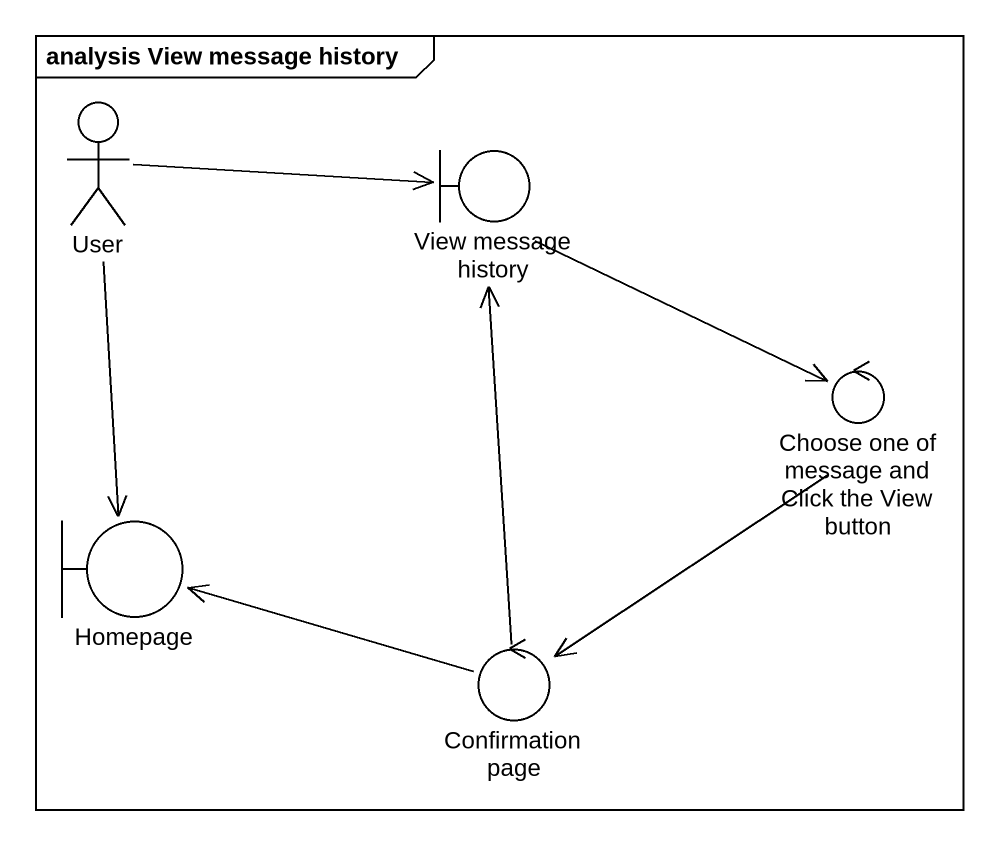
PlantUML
@startuml
mainframe analysis View message history
actor User
boundary "View message history" as View_message_history
control "Choose one of message and Click the View button" as Choose_one_of_message_and
boundary Homepage
control "Confirmation page" as Confirmation_page
User -right-> View_message_history
User --> Homepage
View_message_history --> Choose_one_of_message_and
Choose_one_of_message_and --> Confirmation_page
Confirmation_page -up-> View_message_history
Confirmation_page -left-> Homepage
@enduml
